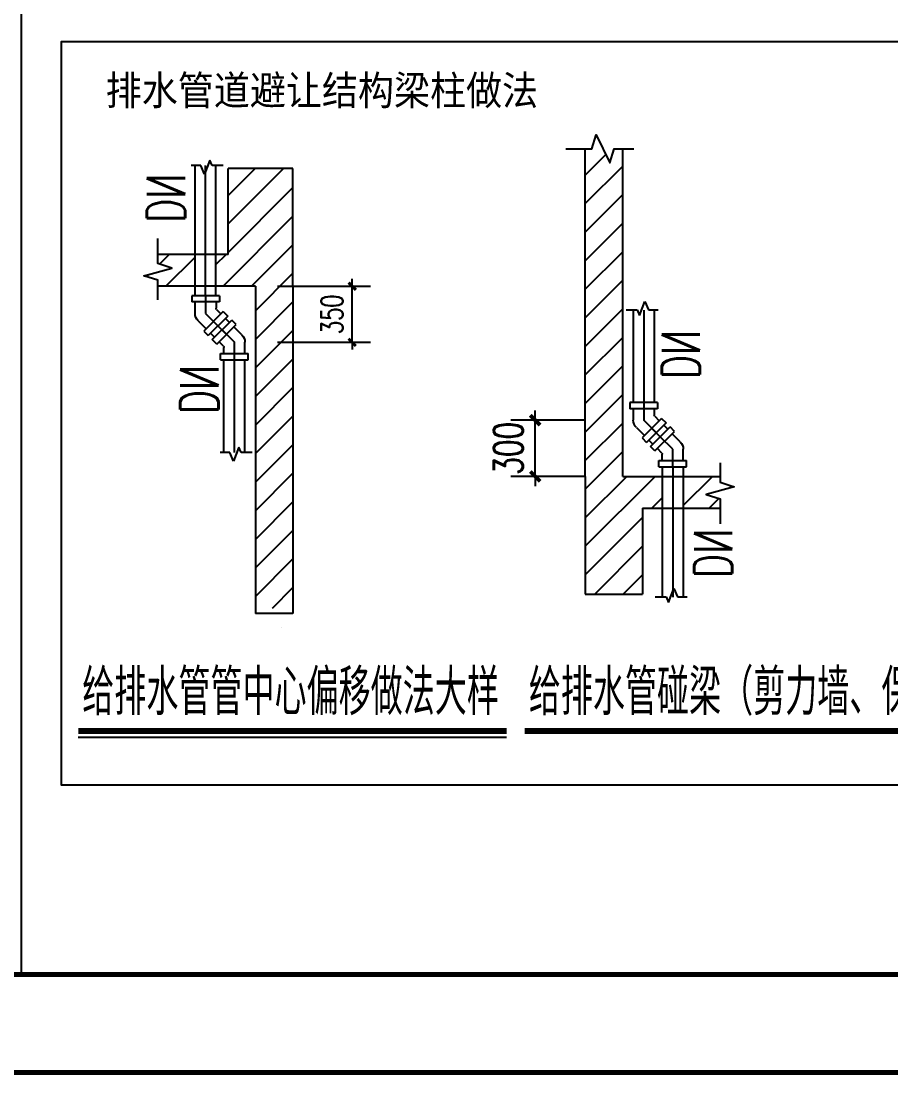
# Model space of a CAD drawing. Extents: x -452079 to 117456, y 3902 to 836955.
# Drawn here: x -299931 to -291040, y 673377 to 684145 of the extents above; entities that cross this region are included whole.
import ezdxf
from ezdxf.enums import TextEntityAlignment as Align

# ---------------------------------------------------------------- set-up
doc = ezdxf.new("R2010")
doc.units = 0
doc.header["$LTSCALE"] = 1000
doc.header["$MEASUREMENT"] = 0
doc.linetypes.add('PC-12-T01$0$ACAD_ISO10W100', pattern=[18, 12, -3, 0, -3])
for name, color, linetype in [('0-cxFrame', 155, 'Continuous'), ('PC-12-T01$0$TWT_TEXT', 7, 'Continuous'), ('总说明', 2, 'Continuous')]:
    doc.layers.add(name, color=color, linetype=linetype)
doc.layers.add('0-cxText', color=131, linetype='Continuous', lineweight=25)
doc.styles.add('cx_tuming', font='')
doc.styles.add('cx_tuqian1', font='')
doc.styles.add('PC-12-T01$0$_TCH_DIM_T3', font='SIMPLEX', dxfattribs={"width": 0.705882, "bigfont": 'GBCBIG'})
doc.styles.add('PC-12-T01$0$SZUL_DIM', font='simplex.shx', dxfattribs={"width": 0.7, "bigfont": 'hztxt.shx'})
doc.styles.add('PC-12-T01$0$TSSD_Rein', font='Tssdeng.shx', dxfattribs={"width": 0.7, "bigfont": 'hztxt.shx'})
doc.styles.add('设计说明$0$设计说明$0$样式 1', font='', dxfattribs={"width": 0.9, "height": 300})
doc.styles.add('黑体', font='', dxfattribs={"height": 12})
doc.styles.get('cx_tuming').set_extended_font_data('SimHei')
doc.styles.get('cx_tuqian1').set_extended_font_data('SimSun')
doc.styles.get('设计说明$0$设计说明$0$样式 1').set_extended_font_data('FangSong')
doc.styles.get('黑体').set_extended_font_data('SimHei')
doc.dimstyles.new('PC-12-T01$0$_TWT_ARCH&&100', dxfattribs={"dimtxt": 297.5, "dimasz": 100, "dimexe": 250, "dimexo": 300, "dimgap": 126.25, "dimtad": 1, "dimdec": 0, "dimzin": 0, "dimdsep": 46, "dimtxsty": 'PC-12-T01$0$_TCH_DIM_T3', "dimblk": 'PC-12-T01$0$_ArchTick', "dimcen": 0.09, "dimclrt": 7, "dimazin": 2, "dimtfac": 1, "dimtdec": 0, "dimtix": 1, "dimtmove": 2, "dimatfit": 3, "dimfxl": 0, "dimtolj": 1, "dimtzin": 0, "dimarcsym": 0})
doc.dimstyles.new('PC-12-T01$0$_TWT_ARCH&&50', dxfattribs={"dimtxt": 148.75, "dimasz": 50, "dimexe": 125, "dimexo": 150, "dimgap": 63.125, "dimtad": 1, "dimdec": 0, "dimzin": 0, "dimdsep": 46, "dimtxsty": 'PC-12-T01$0$_TCH_DIM_T3', "dimblk": 'PC-12-T01$0$_ArchTick', "dimcen": 0.09, "dimclrt": 7, "dimazin": 2, "dimtfac": 1, "dimtdec": 0, "dimtix": 1, "dimtmove": 2, "dimatfit": 3, "dimfxl": 0, "dimtolj": 1, "dimtzin": 0, "dimarcsym": 0})

# ---------------------------------------------------------------- blocks, each defined once
blk = doc.blocks.new('PC-12-T01$0$45度弯头')
at = {"layer": 'PC-12-T01$0$TWT_TEXT', "color": 2, "linetype": 'Continuous'}
for p, q in [((48.4, 53), (37.8, 42.4)), ((48.4, 53), (95, 6.4)), ((15, 33), (0, 33)), ((0, 33), (0, -33)), ((15, 33), (15, -33)), ((43.4, 36.8), (32.8, 26.2)), ((37.8, 42.4), (84.4, -4.2)), ((30, 25), (15, 25)), ((78.8, 1.4), (59.7, -17.7)), ((95, 6.4), (84.4, -4.2)), ((42, -25), (15, -25)), ((15, -33), (0, -33))]:
    blk.add_line(p, q, dxfattribs=at)
at = {"layer": 'PC-12-T01$0$TWT_TEXT', "color": 7, "linetype": 'PC-12-T01$0$ACAD_ISO10W100'}
for p, q in [((71.7, 29.7), (42, 0)), ((42, 0), (0, 0))]:
    blk.add_line(p, q, dxfattribs=at)
at = {"layer": 'PC-12-T01$0$TWT_TEXT', "color": 2, "linetype": 'Continuous'}
for centre, radius in [((30, 29), 3.97), ((42, 0), 25)]:
    blk.add_arc(centre, radius, 270, 315, dxfattribs=at)
blk = doc.blocks.new('PC-12-T01$0$_ArchTick')
at = {"color": 0, "linetype": 'ByBlock', "const_width": 0.4}
blk.add_lwpolyline([(-0.5, -0.5), (0.5, 0.5)], dxfattribs=at)
blk = doc.blocks.new('*D318')
at = {"color": 0, "lineweight": -2, "transparency": 16777216}
for p, q in [((-297311, 681436), (-296360, 681436)), ((-296547, 681436), (-296547, 681511)), ((-296547, 680863), (-296547, 681436)), ((-297311, 680863), (-296360, 680863)), ((-296547, 680863), (-296547, 680788))]:
    blk.add_line(p, q, dxfattribs=at)
at = {"color": 0, "lineweight": -2, "transparency": 16777216, "xscale": 75, "yscale": 75, "zscale": 75}
for p, rotation in [((-296547, 681436), 270), ((-296547, 680863), 90)]:
    blk.add_blockref('PC-12-T01$0$_ArchTick', p, dxfattribs=dict(at, rotation=rotation))
at = {"color": 7, "lineweight": -3, "transparency": 16777216, "insert": (-296753, 681149), "char_height": 223.1, "attachment_point": 5, "rotation": 90, "style": 'PC-12-T01$0$_TCH_DIM_T3'}
blk.add_mtext('\\A1;350', dxfattribs=at)
blk = doc.blocks.new('*D319')
at = {"color": 0, "lineweight": -2, "transparency": 16777216}
for p, q in [((-294676, 680067), (-294676, 680167)), ((-294173, 680067), (-294926, 680067)), ((-294676, 679493), (-294676, 680067)), ((-294173, 679493), (-294926, 679493)), ((-294676, 679493), (-294676, 679393))]:
    blk.add_line(p, q, dxfattribs=at)
at = {"color": 0, "lineweight": -2, "transparency": 16777216, "xscale": 100, "yscale": 100, "zscale": 100}
for p, rotation in [((-294676, 680067), 270), ((-294676, 679493), 90)]:
    blk.add_blockref('PC-12-T01$0$_ArchTick', p, dxfattribs=dict(at, rotation=rotation))
at = {"color": 7, "transparency": 16777216, "insert": (-294951, 679780), "char_height": 297.5, "attachment_point": 5, "rotation": 90, "style": 'PC-12-T01$0$_TCH_DIM_T3'}
blk.add_mtext('\\A1;300', dxfattribs=at)
blk = doc.blocks.new('TK22.A1 L(Dragon)')
at = {"layer": '0-cxFrame', "color": 7, "const_width": 0.5}
blk.add_lwpolyline([(0, 0), (-841, 0), (-841, 594), (0, 594)], close=True, dxfattribs=at)
at = {"layer": '0-cxFrame', "const_width": 0.5}
blk.add_lwpolyline([(-80, 10), (-821, 10), (-821, 584), (-80, 584)], close=True, dxfattribs=at)
at = {"style": '黑体', "flags": 4}
blk.add_attdef('图幅', text='', height=3.3, dxfattribs=at).set_placement((-40, 3), align=Align.RIGHT)
at = {"layer": '0-cxText', "flags": 4}
for tag, height, style, p in [('建设单位', 3.5, 'cx_tuming', (-45, 240)), ('项目名称', 3.5, 'cx_tuming', (-45, 210)), ('子项名称', 3.5, 'cx_tuming', (-45, 180)), ('工程编号', 3.3, 'cx_tuqian1', (-35, 165)), ('图名1', 3.5, 'cx_tuming', (-45, 87)), ('图名2', 3.5, 'cx_tuming', (-45, 79)), ('图名3', 3.5, 'cx_tuming', (-45, 71)), ('出图日期', 3.3, 'cx_tuqian1', (-39, 60)), ('专业', 3.3, 'cx_tuqian1', (-55, 52)), ('图号', 3.3, 'cx_tuqian1', (-55, 44)), ('版次', 3.3, 'cx_tuqian1', (-20, 44))]:
    blk.add_attdef(tag, text='', height=height, dxfattribs=dict(at, style=style)).set_placement(p, align=Align.MIDDLE)

msp = doc.modelspace()

# ---------------------------------------------------------------- hatches: boundary and pattern name
h = msp.add_hatch()
h.set_pattern_fill('ANSI31', color=256, scale=130)
h.set_pattern_definition([(45, (-1081741.63, 437267.72), (-145.92916, 145.92916), [])])
h.paths.add_polyline_path([(-293377.43, 679493.11), (-293780.86, 679493.11), (-293780.86, 682838.2), (-293866.12, 682838.2), (-293911.62, 682695.2), (-294048.12, 682981.2), (-294093.62, 682838.2), (-294164.36, 682838.2), (-294164.36, 679493.11), (-294164.36, 678290.61), (-293579.36, 678290.61), (-293579.36, 679168.11), (-293377.43, 679168.11)])
h.paths.add_polyline_path([(-292641.32, 679386.51), (-292784.32, 679432.01), (-292784.32, 679493.11), (-293162.93, 679493.11), (-293162.93, 679168.11), (-292784.32, 679168.11), (-292784.32, 679263.01), (-292927.32, 679308.51)])
h = msp.add_hatch()
h.set_pattern_fill('ANSI31', color=256, scale=130, angle=180)
h.set_pattern_definition([(225, (490425.16, 923661.76), (145.92916, -145.92916), [])])
h.paths.add_polyline_path([(-297939.04, 681436.36), (-297535.61, 681436.36), (-297535.61, 678091.28), (-297450.35, 678091.28), (-297404.85, 678234.28), (-297268.35, 677948.28), (-297222.85, 678091.28), (-297152.11, 678091.28), (-297152.11, 681436.36), (-297152.11, 682638.86), (-297815.13, 682638.86), (-297815.13, 681761.36), (-297939.04, 681761.36)])
h.paths.add_polyline_path([(-298675.15, 681542.96), (-298532.15, 681497.46), (-298532.15, 681436.36), (-298153.54, 681436.36), (-298153.54, 681761.36), (-298532.15, 681761.36), (-298532.15, 681666.46), (-298389.15, 681620.96)])

# ---------------------------------------------------------------- linework, layer by layer
at = {"ltscale": 0.5}
for p, q in [((-294164.36, 679493.11, -800.07), (-294164.36, 682838.2, -800.07)), ((-293780.86, 679493.11, -800.07), (-293780.86, 682838.2, -800.07)), ((-298001.16, 682724.82, -800.07), (-298055.57, 682582.1, -800.07)), ((-297979.04, 682668.76, -800.07), (-298001.16, 682724.82, -800.07)), ((-298092.99, 682668.76, -800.07), (-298193.32, 682668.76, -800.07)), ((-298055.57, 682582.1, -800.07), (-298092.99, 682668.76, -800.07)), ((-297866.81, 682668.76, -800.07), (-297979.04, 682668.76, -800.07)), ((-297152.11, 682638.86, -800.07), (-297815.13, 682638.86, -800.07)), ((-297815.13, 681761.36, -800.07), (-297815.13, 682638.86, -800.07)), ((-297152.11, 681436.36, -800.07), (-297152.11, 682638.86, -800.07)), ((-297815.13, 681761.36, -800.07), (-298532.15, 681761.36, -800.07)), ((-297535.61, 681436.36, -800.07), (-298532.15, 681436.36, -800.07)), ((-297535.61, 681436.36, -800.07), (-297535.61, 678091.28, -800.07)), ((-297152.11, 681436.36, -800.07), (-297152.11, 678091.28, -800.07)), ((-293611.49, 681138.18, -800.07), (-293557.08, 681280.9, -800.07)), ((-293557.08, 681280.9, -800.07), (-293519.66, 681194.25, -800.07)), ((-293745.84, 681194.25, -800.07), (-293633.6, 681194.25, -800.07)), ((-293633.6, 681194.25, -800.07), (-293611.49, 681138.18, -800.07)), ((-293519.66, 681194.25, -800.07), (-293419.33, 681194.25, -800.07)), ((-297796.81, 679735.23, -800.07), (-297897.14, 679735.23, -800.07)), ((-297759.4, 679648.58, -800.07), (-297796.81, 679735.23, -800.07)), ((-297704.98, 679791.29, -800.07), (-297759.4, 679648.58, -800.07)), ((-297682.87, 679735.23, -800.07), (-297704.98, 679791.29, -800.07)), ((-297570.63, 679735.23, -800.07), (-297682.87, 679735.23, -800.07)), ((-293780.86, 679493.11, -800.07), (-292784.32, 679493.11, -800.07)), ((-293579.36, 679168.11, -800.07), (-292784.32, 679168.11, -800.07)), ((-293579.36, 679168.11, -800.07), (-293579.36, 678290.61, -800.07)), ((-293315.32, 678204.65, -800.07), (-293260.9, 678347.37, -800.07)), ((-293260.9, 678347.37, -800.07), (-293223.48, 678260.72, -800.07)), ((-293449.66, 678260.72, -800.07), (-293337.43, 678260.72, -800.07)), ((-293337.43, 678260.72, -800.07), (-293315.32, 678204.65, -800.07)), ((-293223.48, 678260.72, -800.07), (-293123.15, 678260.72, -800.07))]:
    msp.add_line(p, q, dxfattribs=at)
at = {"linetype": 'Continuous', "ltscale": 0.5}
for p, q in [((-298153.54, 681338.88, -800.07), (-298153.54, 682670.9, -800.07)), ((-298046.29, 681338.88, -800.07), (-298046.29, 682670.9, -800.07)), ((-297939.04, 681338.88, -800.07), (-297939.04, 682670.9, -800.07)), ((-297843.05, 681107.13, -800.07), (-297801.68, 681065.77, -800.07)), ((-293673.61, 681192.11, -800.07), (-293673.61, 680247.13, -800.07)), ((-293566.36, 681192.11, -800.07), (-293566.36, 680066.95, -800.07)), ((-293459.11, 681192.11, -800.07), (-293459.11, 680247.13, -800.07)), ((-297918.89, 681031.3, -800.07), (-297750.11, 680862.52, -800.07)), ((-297994.72, 680955.46, -800.07), (-297953.36, 680914.09, -800.07)), ((-297750.11, 679737.37, -800.07), (-297750.11, 680862.52, -800.07)), ((-297857.36, 679737.37, -800.07), (-297857.36, 680682.34, -800.07)), ((-297642.86, 679737.37, -800.07), (-297642.86, 680682.34, -800.07)), ((-293397.59, 679898.18, -800.07), (-293566.36, 680066.95, -800.07)), ((-293321.75, 679974.01, -800.07), (-293363.11, 680015.38, -800.07)), ((-293473.42, 679822.34, -800.07), (-293514.79, 679863.71, -800.07)), ((-293377.43, 679590.59, -800.07), (-293377.43, 678258.58, -800.07)), ((-293270.18, 679590.59, -800.07), (-293270.18, 678258.58, -800.07)), ((-293162.93, 679590.59, -800.07), (-293162.93, 678258.58, -800.07))]:
    msp.add_line(p, q, dxfattribs=at)
at = {"color": 8, "ltscale": 0.5}
for p, q in [((-294164.36, 679493.11, -800.07), (-294164.36, 678290.61, -800.07)), ((-294164.36, 678290.61, -800.07), (-293579.36, 678290.61, -800.07))]:
    msp.add_line(p, q, dxfattribs=at)
for p, q in [((-297152.11, 678091.28, -800.07), (-297535.61, 678091.28, -800.07)), ((-299347.86, 676827.42, -800.07), (-294968.34, 676827.42, -800.07))]:
    msp.add_line(p, q)
at = {"elevation": -800.07}
msp.add_lwpolyline([(-283189.4, 683933.19), (-299523.33, 683933.19), (-299523.33, 676342.17), (-283189.4, 676342.17)], close=True, dxfattribs=at)
at = {"ltscale": 0.5, "elevation": -800.07}
msp.add_lwpolyline([(-294363.72, 682838.2), (-294097.14, 682838.2), (-294051.64, 682981.2), (-293915.14, 682695.2), (-293869.64, 682838.2), (-293667.49, 682838.2)], dxfattribs=at)
at = {"color": 3, "ltscale": 0.5, "elevation": -800.07}
for points in [[(-298532.15, 681296.96), (-298532.15, 681497.46), (-298675.15, 681542.96), (-298389.15, 681620.96), (-298532.15, 681666.46), (-298532.15, 681923.14)], [(-292784.32, 679632.52), (-292784.32, 679432.01), (-292641.32, 679386.51), (-292927.32, 679308.51), (-292784.32, 679263.01), (-292784.32, 679006.33)]]:
    msp.add_lwpolyline(points, dxfattribs=at)
at = {"const_width": 62.4, "elevation": -800.07}
for points in [[(-299347.86, 676889.82), (-294968.34, 676889.82)], [(-294783.15, 676889.82), (-288756.82, 676889.82)]]:
    msp.add_lwpolyline(points, dxfattribs=at)
at = {"layer": '总说明', "color": 37, "linetype": 'ByBlock'}
for p, q in [((-299931.48, 729882.5), (-299931.48, 674401.71)), ((-319081.06, 674415.84), (-243981.06, 674415.84))]:
    msp.add_line(p, q, dxfattribs=at)

# ---------------------------------------------------------------- block references
at = {"linetype": 'Continuous', "extrusion": (0, 0, -1), "zscale": -4.289999999999999}
for p, xscale, yscale, rotation in [((297918.89, 681031.3, 800.07), 4.290000000033831, 4.290000000033831, 45.00000000000001), ((297877.52, 680989.93, 800.07), 4.29000000003383, 4.29000000003383, 224.9999999999999), ((293438.95, 679939.54, 800.07), 4.290000000033831, 4.290000000033831, 45.00000000000001), ((293397.59, 679898.18, 800.07), 4.29000000003383, 4.29000000003383, 224.9999999999999)]:
    msp.add_blockref('PC-12-T01$0$45度弯头', p, dxfattribs=dict(at, xscale=xscale, yscale=yscale, rotation=rotation))
at = {"layer": '0-cxFrame', "xscale": 100, "yscale": 100, "zscale": 100}
msp.add_blockref('TK22.A1 L(Dragon)', (-243981.06, 673401.71), dxfattribs=at)

# ---------------------------------------------------------------- texts
at = {"style": '设计说明$0$设计说明$0$样式 1', "width": 0.9}
msp.add_text('排水管道避让结构梁柱做法 ', height=300, dxfattribs=at).set_placement((-296764.57, 683287.3, -800.07), align=Align.CENTER)
at = {"style": 'PC-12-T01$0$SZUL_DIM', "text_generation_flag": 4, "width": 0.7}
for p in [(-298645.06, 682083.07, -800.07), (-298304.65, 680130.12, -800.07), (-293051.41, 678454.82, -800.07)]:
    msp.add_text('DN', height=390, rotation=90, dxfattribs=at).set_placement(p)
at = {"color": 2, "style": 'PC-12-T01$0$SZUL_DIM', "text_generation_flag": 4, "width": 0.7}
msp.add_text('DN', height=390, rotation=90, dxfattribs=at).set_placement((-293381.97, 680487.73, -800.07))
at = {"style": 'PC-12-T01$0$TSSD_Rein', "width": 0.7}
for s, p in [('给排水管管中心偏移做法大样', (-299306.3, 677053.76, -800.07)), ('给排水管碰梁（剪力墙、保温）做法大样', (-294741.6, 677053.76, -800.07))]:
    msp.add_text(s, height=468, dxfattribs=at).set_placement(p)

# ---------------------------------------------------------------- dimensions: what is measured, and where the dimension line sits
at = {"lineweight": -3}
dim = msp.add_aligned_dim(p1=(-297535.61, 680862.52, -800.07), p2=(-297535.61, 681436.36, -800.07), distance=-988.44, text='350', dimstyle='PC-12-T01$0$_TWT_ARCH&&50', override={"dimscale": 1.5, "dimlfac": 1.5}, dxfattribs=at)
dim.commit()
dim.dimension.update_dxf_attribs({"geometry": '*D318', "text_midpoint": (-296753.42, 681149.44, -800.07)})
at = {"color": 2}
dim = msp.add_aligned_dim(p1=(-293873.05, 679493.11, -800.07), p2=(-293873.05, 680066.95, -800.07), distance=802.6, text='300', dimstyle='PC-12-T01$0$_TWT_ARCH&&100', dxfattribs=at)
dim.commit()
dim.dimension.update_dxf_attribs({"geometry": '*D319', "text_midpoint": (-294950.64, 679780.03, -800.07)})

doc.saveas('drawing.dxf')
